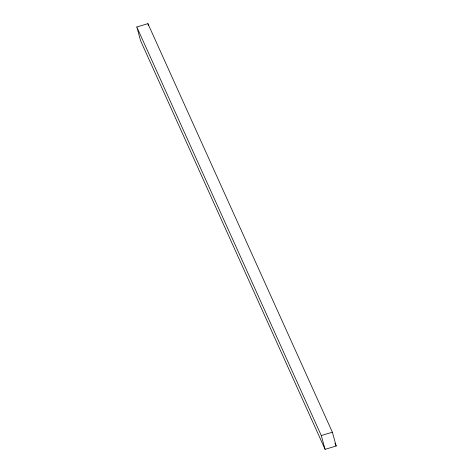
<?xml version="1.0" encoding="UTF-8"?>
<svg xmlns="http://www.w3.org/2000/svg" width="473" height="473" viewBox="0 0 473 473"><rect width="100%" height="100%" fill="white"/><g stroke="black" fill="none" stroke-linecap="round" stroke-linejoin="round"><path stroke-width="0.71" d="M136.803 26.991L147.913 23.65L332.389 432.216L336.197 446.009L325.087 449.35L140.611 40.784L136.803 26.991L321.279 435.55L325.087 449.35M321.279 435.55L332.389 432.216M334.979 443.319L336.197 446.009M147.913 23.65L148.487 25.719"/></g></svg>
